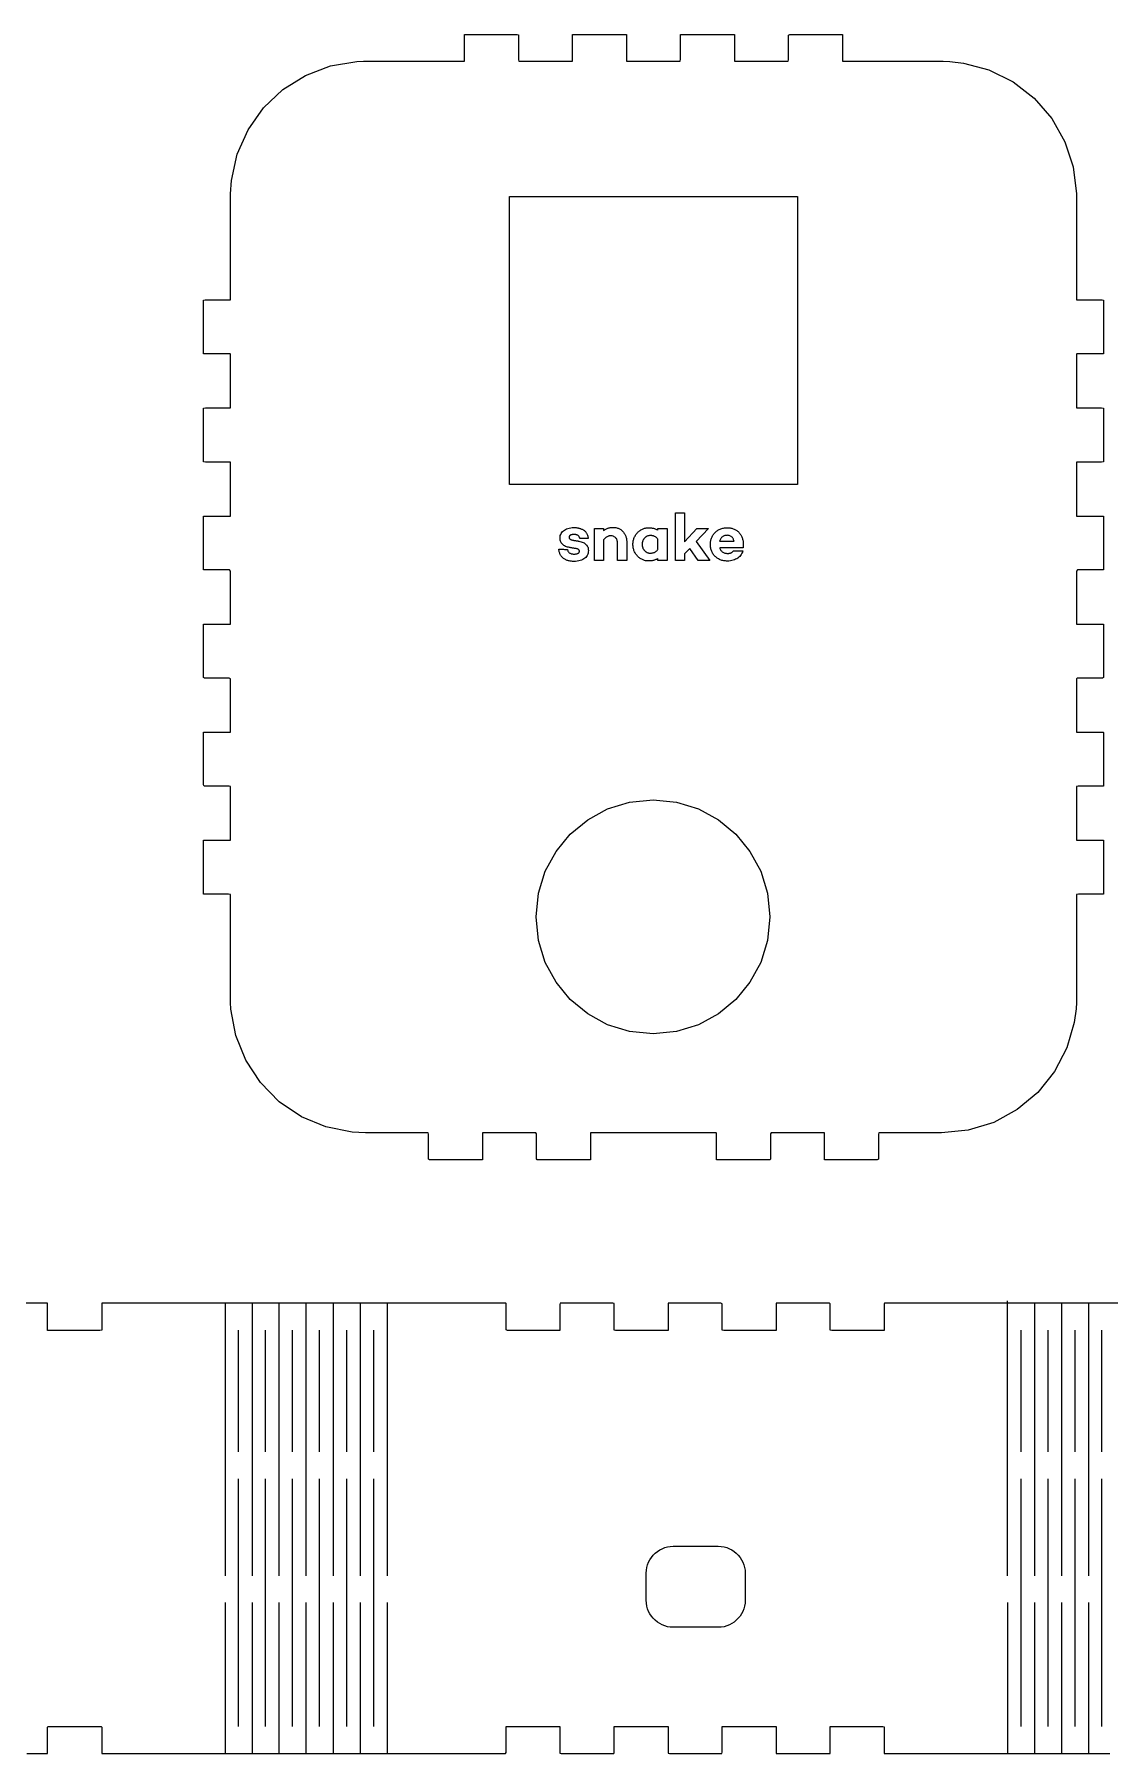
# Model space of a CAD drawing. Header units: inches. Extents: x -56 to 346, y -207 to -16.
# Drawn here: x 70.6 to 190.1, y -206.8 to -15.8 of the extents above; entities that cross this region are included whole.
import ezdxf

# ---------------------------------------------------------------- set-up
doc = ezdxf.new("R2010")
doc.units = ezdxf.units.IN
doc.header["$MEASUREMENT"] = 0
doc.layers.add('Capa 1', color=7, linetype='Continuous')

msp = doc.modelspace()

# ---------------------------------------------------------------- linework, layer by layer
at = {"layer": 'Capa 1', "color": 139, "lineweight": 18}
for points in [[(171.43, -137.83), (171.23, -137.83), (170.77, -137.83), (169.16, -137.83), (167.2, -137.83), (165.44, -137.83), (164.84, -137.83), (164.46, -137.83), (164.43, -137.97), (164.43, -138.58), (164.43, -139.38), (164.43, -140.19), (164.43, -140.74), (164.29, -140.82), (163.92, -140.82), (163.31, -140.82), (160.09, -140.82), (158.82, -140.82), (158.5, -140.82), (158.41, -140.82), (158.41, -140.45), (158.41, -139.73), (158.41, -138.17), (158.41, -137.83), (158.33, -137.83), (157.98, -137.83), (156.66, -137.83), (154.99, -137.83), (153.46, -137.83), (152.89, -137.83), (152.51, -137.83), (152.42, -137.94), (152.42, -138.49), (152.42, -140.1), (152.42, -140.71), (152.37, -140.82), (152.02, -140.82), (151.47, -140.82), (149.95, -140.82), (148.28, -140.82), (146.92, -140.82), (146.55, -140.82), (146.43, -140.82), (146.43, -140.51), (146.43, -138.98), (146.43, -138.23), (146.43, -137.86), (146.38, -137.83), (146, -137.83), (145.4, -137.83), (144.59, -137.83), (140.82, -137.83), (140.1, -137.83), (139.61, -137.83), (139.23, -137.83), (138.77, -137.83), (138.05, -137.83), (136.21, -137.83), (134.28, -137.83), (133.47, -137.83), (132.84, -137.83), (132.47, -137.83), (132.41, -137.83), (132.41, -138.23), (132.41, -139.81), (132.41, -140.51), (132.41, -140.82), (132.29, -140.82), (131.92, -140.82), (130.59, -140.82), (128.92, -140.82), (127.4, -140.82), (126.82, -140.82), (126.51, -140.82), (126.42, -140.71), (126.42, -140.13), (126.42, -139.3), (126.42, -138.49), (126.42, -137.94), (126.33, -137.83), (125.99, -137.83), (125.41, -137.83), (122.19, -137.83), (120.89, -137.83), (120.52, -137.83), (120.43, -137.83), (120.43, -138.17), (120.43, -138.86), (120.43, -140.45), (120.43, -140.82), (120.34, -140.82), (120.03, -140.82), (118.76, -140.82), (117.12, -140.82), (115.53, -140.82), (114.93, -140.82), (114.55, -140.82), (114.41, -140.74), (114.41, -140.22), (114.41, -138.58), (114.41, -137.97), (114.38, -137.83), (114.01, -137.83), (113.4, -137.83), (111.65, -137.83), (109.69, -137.83), (108.1, -137.83), (107.61, -137.83), (107.41, -137.83), (105.94, -137.74), (103.03, -137.16), (100.3, -136.04), (97.82, -134.37), (95.75, -132.24), (94.11, -129.76), (93.01, -127), (92.47, -124.09), (92.44, -123.34), (92.44, -122.96), (92.41, -122.79), (92.41, -122.33), (92.41, -121.41), (92.41, -120.14), (92.41, -118.64), (92.41, -115.42), (92.41, -113.92), (92.41, -112.68), (92.41, -111.76), (92.41, -111.36), (92.21, -111.33), (91.54, -111.33), (89.93, -111.33), (89.47, -111.33), (89.41, -111.33), (89.41, -111.12), (89.41, -110.66), (89.41, -110), (89.41, -108.39), (89.41, -106.78), (89.41, -106.08), (89.41, -105.59), (89.41, -105.33), (89.44, -105.33), (89.9, -105.33), (91.49, -105.33), (92.15, -105.33), (92.41, -105.33), (92.41, -105.16), (92.41, -104.73), (92.41, -103.32), (92.41, -101.65), (92.41, -100.15), (92.41, -99.63), (92.41, -99.37), (92.26, -99.31), (91.63, -99.31), (90.82, -99.31), (90.02, -99.31), (89.5, -99.31), (89.41, -99.17), (89.41, -98.77), (89.41, -98.16), (89.41, -94.94), (89.41, -93.7), (89.41, -93.38), (89.44, -93.32), (89.82, -93.32), (90.56, -93.32), (92.09, -93.32), (92.41, -93.32), (92.41, -93.21), (92.41, -92.83), (92.41, -91.51), (92.41, -89.84), (92.41, -88.31), (92.41, -87.74), (92.41, -87.39), (92.29, -87.33), (91.72, -87.33), (90.1, -87.33), (89.53, -87.33), (89.41, -87.25), (89.41, -86.9), (89.41, -86.32), (89.41, -84.77), (89.41, -83.1), (89.41, -81.8), (89.41, -81.43), (89.41, -81.34), (89.76, -81.34), (91.31, -81.34), (92.03, -81.34), (92.41, -81.34), (92.41, -81.25), (92.41, -80.94), (92.41, -79.7), (92.41, -76.44), (92.41, -75.87), (92.41, -75.46), (92.32, -75.32), (91.8, -75.32), (91, -75.32), (90.19, -75.32), (89.59, -75.32), (89.41, -75.29), (89.41, -75), (89.41, -74.46), (89.41, -72.99), (89.41, -71.29), (89.41, -69.91), (89.41, -69.5), (89.41, -69.33), (89.7, -69.33), (90.36, -69.33), (91.98, -69.33), (92.41, -69.33), (92.41, -69.3), (92.41, -69.04), (92.41, -68.52), (92.41, -67.86), (92.41, -66.22), (92.41, -64.61), (92.41, -63.97), (92.41, -63.54), (92.41, -63.34), (92.38, -63.34), (91.89, -63.34), (90.28, -63.34), (89.64, -63.34), (89.41, -63.31), (89.41, -63.08), (89.41, -62.62), (89.41, -61.15), (89.41, -59.48), (89.41, -58.04), (89.41, -57.58), (89.41, -57.35), (89.64, -57.32), (90.28, -57.32), (91.11, -57.32), (91.89, -57.32), (92.38, -57.32), (92.41, -57.32), (92.41, -57.12), (92.41, -56.66), (92.41, -56.02), (92.41, -52.77), (92.41, -52.1), (92.41, -51.61), (92.41, -51.36), (92.38, -51.33), (91.95, -51.33), (91.2, -51.33), (89.7, -51.33), (89.41, -51.33), (89.41, -51.15), (89.41, -50.72), (89.41, -49.34), (89.41, -47.67), (89.41, -46.17), (89.41, -45.65), (89.41, -45.36), (89.59, -45.33), (90.19, -45.33), (91.8, -45.33), (92.35, -45.33), (92.41, -45.33), (92.41, -45.08), (92.41, -44.3), (92.41, -43.15), (92.41, -40.12), (92.41, -36.95), (92.41, -35.6), (92.41, -34.53), (92.41, -33.93), (92.41, -33.84), (92.44, -33.53), (92.52, -32.06), (93.16, -29.15), (94.37, -26.44), (96.09, -23.99), (98.22, -21.97), (100.76, -20.39), (103.55, -19.32), (106.46, -18.86), (107.21, -18.83), (107.44, -18.83), (107.56, -18.83), (108.22, -18.83), (109.23, -18.83), (110.55, -18.83), (112.05, -18.83), (115.13, -18.83), (116.45, -18.83), (117.55, -18.83), (118.24, -18.83), (118.41, -18.83), (118.41, -18.49), (118.41, -17.8), (118.41, -16.21), (118.41, -15.84), (118.47, -15.84), (118.79, -15.84), (120.05, -15.84), (121.7, -15.84), (123.28, -15.84), (123.88, -15.84), (124.29, -15.84), (124.43, -15.9), (124.43, -16.44), (124.43, -18.06), (124.43, -18.66), (124.46, -18.83), (124.75, -18.83), (125.27, -18.83), (126.76, -18.83), (128.44, -18.83), (129.82, -18.83), (130.25, -18.83), (130.42, -18.83), (130.42, -18.58), (130.42, -17.05), (130.42, -16.3), (130.42, -15.87), (130.45, -15.84), (130.71, -15.84), (131.2, -15.84), (131.86, -15.84), (135.12, -15.84), (135.75, -15.84), (136.21, -15.84), (136.41, -15.84), (136.41, -15.87), (136.41, -16.36), (136.41, -17.14), (136.41, -17.97), (136.41, -18.6), (136.44, -18.83), (136.67, -18.83), (137.13, -18.83), (138.57, -18.83), (140.24, -18.83), (141.71, -18.83), (142.17, -18.83), (142.4, -18.83), (142.43, -18.6), (142.43, -17.97), (142.43, -16.36), (142.43, -15.87), (142.43, -15.84), (142.63, -15.84), (143.06, -15.84), (143.7, -15.84), (145.31, -15.84), (146.95, -15.84), (147.64, -15.84), (148.13, -15.84), (148.39, -15.84), (148.42, -15.87), (148.42, -16.27), (148.42, -17.88), (148.42, -18.55), (148.42, -18.83), (148.59, -18.83), (149, -18.83), (150.38, -18.83), (152.08, -18.83), (153.55, -18.83), (154.09, -18.83), (154.38, -18.83), (154.41, -18.66), (154.41, -18.06), (154.41, -17.25), (154.41, -16.44), (154.41, -15.93), (154.56, -15.84), (154.96, -15.84), (155.56, -15.84), (158.79, -15.84), (160.03, -15.84), (160.37, -15.84), (160.43, -15.84), (160.43, -16.21), (160.43, -16.93), (160.43, -18.49), (160.43, -18.83), (160.6, -18.83), (161.29, -18.83), (162.36, -18.83), (163.69, -18.83), (166.77, -18.83), (168.26, -18.83), (169.59, -18.83), (170.63, -18.83), (171.26, -18.83), (171.4, -18.83), (171.6, -18.83), (172.35, -18.86), (173.85, -19.04), (176.7, -19.79), (179.38, -21.11), (181.71, -22.92), (183.67, -25.17), (185.14, -27.76), (186.06, -30.56), (186.41, -33.53), (186.41, -33.84), (186.41, -33.93), (186.41, -34.53), (186.41, -35.57), (186.41, -36.9), (186.41, -40.09), (186.41, -43.12), (186.41, -44.27), (186.41, -45.05), (186.41, -45.33), (186.49, -45.33), (187.01, -45.33), (187.82, -45.33), (188.65, -45.33), (189.26, -45.33), (189.43, -45.36), (189.43, -45.65), (189.43, -46.17), (189.43, -47.64), (189.43, -49.34), (189.43, -50.72), (189.43, -51.15), (189.43, -51.33), (189.17, -51.33), (188.48, -51.33), (186.9, -51.33), (186.47, -51.33), (186.41, -51.36), (186.41, -51.61), (186.41, -52.1), (186.41, -52.77), (186.41, -54.41), (186.41, -56.02), (186.41, -56.66), (186.41, -57.12), (186.41, -57.32), (186.47, -57.32), (186.95, -57.32), (188.54, -57.32), (189.2, -57.32), (189.43, -57.35), (189.43, -57.55), (189.43, -58.04), (189.43, -59.45), (189.43, -61.15), (189.43, -62.59), (189.43, -63.08), (189.43, -63.31), (189.2, -63.34), (188.57, -63.34), (187.73, -63.34), (186.95, -63.34), (186.47, -63.34), (186.41, -63.34), (186.41, -63.51), (186.41, -63.97), (186.41, -64.61), (186.41, -67.83), (186.41, -68.52), (186.41, -69.04), (186.41, -69.3), (186.44, -69.33), (186.87, -69.33), (187.62, -69.33), (189.14, -69.33), (189.43, -69.33), (189.43, -69.47), (189.43, -69.91), (189.43, -71.29), (189.43, -72.96), (189.43, -74.46), (189.43, -74.97), (189.43, -75.29), (189.26, -75.32), (188.65, -75.32), (187.04, -75.32), (186.52, -75.32), (186.41, -75.46), (186.41, -75.84), (186.41, -76.44), (186.41, -78), (186.41, -79.67), (186.41, -80.94), (186.41, -81.25), (186.44, -81.34), (186.81, -81.34), (188.37, -81.34), (189.09, -81.34), (189.43, -81.34), (189.43, -81.43), (189.43, -81.8), (189.43, -83.1), (189.43, -86.3), (189.43, -86.87), (189.43, -87.25), (189.32, -87.33), (188.74, -87.33), (187.93, -87.33), (187.13, -87.33), (186.55, -87.33), (186.41, -87.39), (186.41, -87.74), (186.41, -88.28), (186.41, -89.81), (186.41, -91.48), (186.41, -92.83), (186.41, -93.21), (186.41, -93.32), (186.72, -93.32), (187.44, -93.32), (189.03, -93.32), (189.4, -93.32), (189.43, -93.38), (189.43, -93.7), (189.43, -94.91), (189.43, -96.58), (189.43, -98.16), (189.43, -98.77), (189.43, -99.17), (189.43, -99.31), (189.34, -99.31), (188.83, -99.31), (187.21, -99.31), (186.61, -99.31), (186.41, -99.37), (186.41, -99.63), (186.41, -100.15), (186.41, -101.62), (186.41, -103.32), (186.41, -104.7), (186.41, -105.13), (186.41, -105.33), (186.67, -105.33), (187.36, -105.33), (188.19, -105.33), (188.94, -105.33), (189.37, -105.33), (189.43, -105.33), (189.43, -105.59), (189.43, -106.08), (189.43, -106.75), (189.43, -110), (189.43, -110.64), (189.43, -111.1), (189.43, -111.33), (189.37, -111.33), (188.91, -111.33), (188.14, -111.33), (187.3, -111.33), (186.64, -111.33), (186.41, -111.36), (186.41, -111.76), (186.41, -112.65), (186.41, -113.89), (186.41, -115.39), (186.41, -118.61), (186.41, -120.11), (186.41, -121.38), (186.41, -122.33), (186.41, -122.79), (186.41, -122.96), (186.41, -123.34), (186.38, -124.06), (186.18, -125.56), (185.34, -128.38), (183.99, -131.03), (182.12, -133.33), (179.84, -135.23), (177.22, -136.67), (174.37, -137.54), (171.43, -137.83)], [(72.07, -156.74), (66.19, -156.74)], [(78.12, -156.74), (78.12, -156.8), (78.12, -157.12), (78.12, -159.48), (78.12, -159.74), (77.91, -159.77), (77.11, -159.77), (75.93, -159.77), (73.39, -159.77), (72.47, -159.77), (72.21, -159.77), (72.1, -159.77), (72.1, -159.57), (72.1, -159.11), (72.1, -157.84), (72.1, -157.26), (72.1, -156.86), (72.07, -156.74)], [(123.01, -156.74), (78.12, -156.74)], [(129.06, -156.74), (129.03, -156.89), (129.03, -157.32), (129.03, -158.62), (129.03, -159.19), (129.03, -159.62), (129.03, -159.77), (128.57, -159.77), (127.59, -159.77), (126.33, -159.77), (125, -159.77), (123.88, -159.77), (123.19, -159.77), (123.04, -159.71), (123.04, -159.42), (123.04, -158.88), (123.04, -157.58), (123.04, -157.06), (123.04, -156.77), (123.01, -156.74)], [(134.91, -156.74), (129.06, -156.74)], [(141.07, -156.74), (141.04, -156.89), (141.04, -157.32), (141.04, -157.9), (141.04, -159.16), (141.04, -159.62), (141.04, -159.77), (140.61, -159.77), (139.66, -159.77), (137.07, -159.77), (135.94, -159.77), (135.2, -159.77), (135.05, -159.74), (135.05, -159.42), (135.05, -158.24), (135.05, -157.09), (135.05, -156.77), (134.91, -156.74)], [(146.92, -156.74), (141.07, -156.74)], [(153.05, -156.74), (153.05, -156.86), (153.05, -157.29), (153.05, -158.53), (153.05, -159.6), (153.05, -159.77), (152.65, -159.77), (151.73, -159.77), (150.46, -159.77), (147.98, -159.77), (147.23, -159.77), (147.06, -159.74), (147.06, -159.45), (147.06, -158.93), (147.06, -157.64), (147.06, -157.09), (147.06, -156.8), (146.92, -156.74)], [(158.96, -156.74), (153.05, -156.74)], [(165.09, -156.74), (165.06, -156.86), (165.06, -157.26), (165.06, -157.84), (165.06, -159.11), (165.06, -159.57), (165.06, -159.77), (164.95, -159.77), (164.69, -159.77), (163.76, -159.77), (161.2, -159.77), (160.05, -159.77), (159.24, -159.77), (159.04, -159.74), (159.04, -159.48), (159.04, -157.12), (159.04, -156.8), (158.96, -156.74)], [(209.99, -156.74), (165.09, -156.74)], [(69.79, -206.77), (71, -206.77), (71.84, -206.77), (72.07, -206.77), (72.1, -206.74), (72.1, -206.51), (72.1, -205.39), (72.1, -204.18), (72.1, -203.83), (72.18, -203.74), (72.79, -203.74), (73.88, -203.74), (76.47, -203.74), (77.51, -203.74), (78.06, -203.74), (78.12, -203.83), (78.12, -204.23), (78.12, -205.47), (78.12, -206.57), (78.12, -206.77), (78.26, -206.77), (78.72, -206.77), (79.47, -206.77), (80.45, -206.77), (82.78, -206.77), (85.32, -206.77), (87.59, -206.77), (88.51, -206.77), (89.18, -206.77), (89.55, -206.77), (89.66, -206.77), (90.3, -206.77), (91.51, -206.77), (93.21, -206.77), (95.28, -206.77), (100.03, -206.77), (104.96, -206.77), (107.17, -206.77), (109.1, -206.77), (110.63, -206.77), (111.67, -206.77), (111.93, -206.77), (112.04, -206.77), (112.21, -206.77), (112.68, -206.77), (113.4, -206.77), (115.41, -206.77), (117.8, -206.77), (120.16, -206.77), (121.17, -206.77), (122.03, -206.77), (122.67, -206.77), (122.99, -206.77), (123.04, -206.65), (123.04, -206.25), (123.04, -205.67), (123.04, -204.38), (123.04, -203.94), (123.04, -203.74), (123.13, -203.74), (123.42, -203.74), (124.31, -203.74), (126.87, -203.74), (128.05, -203.74), (128.86, -203.74), (129.03, -203.77), (129.03, -204.03), (129.03, -206.39), (129.03, -206.71), (129.15, -206.77), (129.84, -206.77), (130.93, -206.77), (133.53, -206.77), (134.53, -206.77), (135.02, -206.77), (135.05, -206.65), (135.05, -206.22), (135.05, -204.98), (135.05, -203.92), (135.05, -203.74), (135.46, -203.74), (136.38, -203.74), (137.62, -203.74), (140.12, -203.74), (140.87, -203.74), (141.04, -203.77), (141.04, -204.06), (141.04, -204.58), (141.04, -205.87), (141.04, -206.42), (141.04, -206.71), (141.19, -206.77), (141.88, -206.77), (143, -206.77), (144.33, -206.77), (145.59, -206.77), (146.57, -206.77), (147.03, -206.77), (147.06, -206.62), (147.06, -206.19), (147.06, -205.62), (147.06, -204.32), (147.06, -203.89), (147.06, -203.74), (147.46, -203.74), (148.44, -203.74), (151.01, -203.74), (152.16, -203.74), (152.91, -203.74), (153.05, -203.77), (153.05, -204.09), (153.05, -205.24), (153.05, -206.42), (153.05, -206.74), (153.2, -206.77), (153.94, -206.77), (155.07, -206.77), (157.66, -206.77), (158.61, -206.77), (159.04, -206.77), (159.04, -206.62), (159.04, -206.16), (159.04, -204.9), (159.04, -204.29), (159.04, -203.89), (159.07, -203.74), (159.53, -203.74), (160.51, -203.74), (161.78, -203.74), (163.07, -203.74), (164.23, -203.74), (164.92, -203.74), (165.06, -203.8), (165.06, -204.09), (165.06, -204.64), (165.06, -205.93), (165.06, -206.45), (165.06, -206.74), (165.06, -206.77), (165.38, -206.77), (165.95, -206.77), (166.76, -206.77), (168.89, -206.77), (171.31, -206.77), (173.61, -206.77), (174.56, -206.77), (175.31, -206.77), (175.83, -206.77), (176.03, -206.77), (176.09, -206.77), (176.32, -206.77), (177.24, -206.77), (178.71, -206.77), (180.58, -206.77), (182.77, -206.77), (185.16, -206.77), (190.14, -206.77)]]:
    msp.add_lwpolyline(points, dxfattribs=at)
at = {"layer": 'Capa 1', "color": 93, "lineweight": 18}
for points in [[(123.42, -33.84), (155.42, -33.84), (155.42, -65.84), (123.42, -65.84), (123.42, -33.84)], [(126.38, -113.84), (126.64, -111.21), (127.39, -108.77), (128.6, -106.58), (130.18, -104.65), (132.11, -103.06), (134.3, -101.85), (136.75, -101.1), (139.37, -100.85), (141.99, -101.1), (144.44, -101.85), (146.63, -103.06), (148.56, -104.65), (150.14, -106.58), (151.35, -108.77), (152.1, -111.21), (152.36, -113.84), (152.1, -116.46), (151.35, -118.91), (150.14, -121.09), (148.56, -123.02), (146.63, -124.61), (144.44, -125.82), (141.99, -126.57), (139.37, -126.83), (136.75, -126.57), (134.3, -125.82), (132.11, -124.61), (130.18, -123.02), (128.6, -121.09), (127.39, -118.91), (126.64, -116.46), (126.38, -113.84)], [(178.77, -187.01), (178.77, -156.5)], [(91.82, -156.74), (91.82, -187.01)], [(94.82, -156.74), (94.82, -187.01)], [(97.81, -156.74), (97.81, -187.01)], [(100.81, -156.74), (100.81, -187.01)], [(103.83, -156.74), (103.83, -187.01)], [(106.83, -156.74), (106.83, -187.01)], [(109.82, -156.74), (109.82, -187.01)], [(181.76, -156.74), (181.76, -187.01)], [(184.76, -156.74), (184.76, -187.01)], [(187.75, -156.74), (187.75, -187.01)], [(93.32, -173.27), (93.32, -159.74)], [(96.32, -173.27), (96.32, -159.74)], [(99.31, -173.27), (99.31, -159.74)], [(102.31, -173.27), (102.31, -159.74)], [(105.33, -173.27), (105.33, -159.74)], [(108.33, -173.27), (108.33, -159.74)], [(180.27, -173.27), (180.27, -159.74)], [(183.26, -173.27), (183.26, -159.74)], [(186.26, -173.27), (186.26, -159.74)], [(189.25, -173.27), (189.25, -159.74)], [(93.32, -203.74), (93.32, -176.27)], [(96.32, -203.74), (96.32, -176.27)], [(99.31, -203.74), (99.31, -176.27)], [(102.31, -203.74), (102.31, -176.27)], [(105.33, -203.74), (105.33, -176.27)], [(108.33, -203.74), (108.33, -176.27)], [(180.27, -203.74), (180.27, -176.27)], [(183.26, -203.74), (183.26, -176.27)], [(186.26, -203.74), (186.26, -176.27)], [(189.25, -203.74), (189.25, -176.27)], [(146.62, -192.74), (146.55, -192.74), (146.37, -192.74), (146.1, -192.74), (145.74, -192.74), (145.32, -192.74), (144.86, -192.74), (144.37, -192.74), (143.87, -192.74), (143.38, -192.74), (142.91, -192.74), (142.49, -192.74), (142.14, -192.74), (141.86, -192.74), (141.68, -192.74), (141.62, -192.74), (141.29, -192.72), (140.98, -192.67), (140.67, -192.58), (140.38, -192.47), (140.11, -192.33), (139.85, -192.16), (139.61, -191.96), (139.39, -191.74), (139.2, -191.51), (139.03, -191.25), (138.88, -190.97), (138.77, -190.68), (138.69, -190.38), (138.63, -190.06), (138.62, -189.74), (138.62, -189.7), (138.62, -189.59), (138.62, -189.43), (138.62, -189.21), (138.62, -188.96), (138.62, -188.68), (138.62, -188.39), (138.62, -188.09), (138.62, -187.79), (138.62, -187.51), (138.62, -187.26), (138.62, -187.05), (138.62, -186.88), (138.62, -186.78), (138.62, -186.74), (138.63, -186.41), (138.69, -186.1), (138.77, -185.79), (138.88, -185.5), (139.03, -185.23), (139.2, -184.97), (139.39, -184.73), (139.61, -184.51), (139.85, -184.32), (140.11, -184.15), (140.38, -184.01), (140.67, -183.89), (140.98, -183.81), (141.29, -183.75), (141.62, -183.74), (141.68, -183.74), (141.86, -183.74), (142.14, -183.74), (142.49, -183.74), (142.91, -183.74), (143.38, -183.74), (143.87, -183.74), (144.37, -183.74), (144.86, -183.74), (145.32, -183.74), (145.74, -183.74), (146.1, -183.74), (146.37, -183.74), (146.55, -183.74), (146.62, -183.74), (146.94, -183.75), (147.26, -183.81), (147.56, -183.89), (147.85, -184.01), (148.13, -184.15), (148.39, -184.32), (148.62, -184.51), (148.84, -184.73), (149.04, -184.97), (149.21, -185.23), (149.35, -185.5), (149.46, -185.79), (149.55, -186.1), (149.6, -186.41), (149.62, -186.74), (149.62, -186.78), (149.62, -186.88), (149.62, -187.05), (149.62, -187.26), (149.62, -187.51), (149.62, -187.79), (149.62, -188.09), (149.62, -188.39), (149.62, -188.68), (149.62, -188.96), (149.62, -189.21), (149.62, -189.43), (149.62, -189.59), (149.62, -189.7), (149.62, -189.74), (149.6, -190.06), (149.55, -190.38), (149.46, -190.68), (149.35, -190.97), (149.21, -191.25), (149.04, -191.51), (148.84, -191.74), (148.62, -191.96), (148.39, -192.16), (148.13, -192.33), (147.85, -192.47), (147.56, -192.58), (147.26, -192.67), (146.94, -192.72), (146.62, -192.74)], [(91.82, -190), (91.82, -206.77)], [(94.82, -190), (94.82, -206.77)], [(97.81, -190), (97.81, -206.77)], [(100.81, -190), (100.81, -206.77)], [(103.83, -190), (103.83, -206.77)], [(106.83, -190), (106.83, -206.77)], [(109.82, -190), (109.82, -206.77)], [(178.77, -190), (178.77, -206.77)], [(181.76, -190), (181.76, -206.77)], [(184.76, -190), (184.76, -206.77)], [(187.75, -190), (187.75, -206.77)]]:
    msp.add_lwpolyline(points, dxfattribs=at)
at = {"layer": 'Capa 1', "color": 12, "lineweight": 18}
for points in [[(129.85, -73.03), (129.87, -73.1), (129.89, -73.16), (129.91, -73.22), (129.94, -73.27), (129.97, -73.32), (130.01, -73.36), (130.06, -73.4), (130.11, -73.44), (130.16, -73.47), (130.22, -73.5), (130.29, -73.52), (130.36, -73.53), (130.43, -73.54), (130.51, -73.55), (130.6, -73.55), (130.66, -73.55), (130.73, -73.55), (130.79, -73.54), (130.85, -73.53), (130.91, -73.52), (130.96, -73.5), (131.01, -73.48), (131.05, -73.46), (131.09, -73.44), (131.12, -73.41), (131.15, -73.38), (131.17, -73.35), (131.18, -73.32), (131.19, -73.29), (131.2, -73.25), (131.19, -73.22), (131.19, -73.19), (131.18, -73.16), (131.17, -73.14), (131.16, -73.11), (131.14, -73.09), (131.12, -73.07), (131.09, -73.05), (131.07, -73.03), (131.04, -73.01), (131, -73), (130.97, -72.98), (130.93, -72.97), (130.89, -72.96), (130.84, -72.95), (130.83, -72.95), (130.8, -72.95), (130.76, -72.94), (130.71, -72.93), (130.64, -72.92), (130.57, -72.91), (130.5, -72.9), (130.42, -72.89), (130.35, -72.87), (130.28, -72.86), (130.22, -72.85), (130.16, -72.84), (130.12, -72.83), (130.09, -72.83), (130.08, -72.83), (129.96, -72.8), (129.85, -72.77), (129.74, -72.74), (129.64, -72.7), (129.54, -72.65), (129.45, -72.59), (129.37, -72.53), (129.3, -72.46), (129.23, -72.38), (129.17, -72.3), (129.13, -72.21), (129.09, -72.11), (129.06, -72.01), (129.05, -71.9), (129.04, -71.78), (129.05, -71.64), (129.07, -71.5), (129.11, -71.38), (129.17, -71.26), (129.23, -71.15), (129.32, -71.05), (129.41, -70.96), (129.52, -70.88), (129.64, -70.81), (129.77, -70.75), (129.91, -70.7), (130.06, -70.66), (130.22, -70.63), (130.39, -70.61), (130.57, -70.61), (130.64, -70.61), (130.71, -70.61), (130.78, -70.61), (130.84, -70.62), (130.91, -70.63), (130.97, -70.64), (131.04, -70.65), (131.1, -70.67), (131.17, -70.68), (131.23, -70.7), (131.3, -70.73), (131.36, -70.75), (131.43, -70.78), (131.49, -70.8), (131.56, -70.84), (131.62, -70.87), (131.69, -70.91), (131.75, -70.95), (131.8, -71), (131.86, -71.06), (131.91, -71.11), (131.95, -71.18), (131.99, -71.24), (132.03, -71.31), (132.07, -71.39), (132.1, -71.46), (132.12, -71.55), (132.14, -71.63), (132.16, -71.72), (132.17, -71.81), (132.15, -71.81), (132.12, -71.81), (132.07, -71.81), (132, -71.81), (131.92, -71.82), (131.83, -71.82), (131.74, -71.82), (131.65, -71.82), (131.56, -71.82), (131.47, -71.82), (131.39, -71.82), (131.32, -71.82), (131.27, -71.82), (131.24, -71.82), (131.22, -71.82), (131.22, -71.76), (131.2, -71.71), (131.18, -71.66), (131.16, -71.61), (131.13, -71.57), (131.09, -71.53), (131.05, -71.5), (131, -71.47), (130.95, -71.45), (130.9, -71.42), (130.84, -71.41), (130.78, -71.39), (130.71, -71.38), (130.64, -71.38), (130.57, -71.38), (130.51, -71.38), (130.45, -71.38), (130.39, -71.39), (130.34, -71.4), (130.29, -71.42), (130.24, -71.43), (130.2, -71.45), (130.17, -71.47), (130.14, -71.5), (130.11, -71.52), (130.09, -71.55), (130.07, -71.58), (130.06, -71.61), (130.05, -71.65), (130.05, -71.68), (130.05, -71.71), (130.05, -71.75), (130.06, -71.78), (130.08, -71.81), (130.09, -71.83), (130.11, -71.86), (130.14, -71.88), (130.17, -71.91), (130.2, -71.93), (130.23, -71.95), (130.27, -71.96), (130.32, -71.98), (130.36, -71.99), (130.41, -72), (130.47, -72.01), (130.48, -72.01), (130.5, -72.02), (130.54, -72.02), (130.58, -72.03), (130.64, -72.04), (130.7, -72.05), (130.76, -72.06), (130.82, -72.07), (130.89, -72.08), (130.95, -72.09), (131, -72.1), (131.05, -72.11), (131.08, -72.11), (131.11, -72.12), (131.11, -72.12), (131.25, -72.14), (131.38, -72.18), (131.5, -72.22), (131.61, -72.26), (131.71, -72.31), (131.8, -72.37), (131.88, -72.44), (131.95, -72.51), (132.02, -72.58), (132.07, -72.66), (132.11, -72.75), (132.15, -72.85), (132.17, -72.95), (132.18, -73.05), (132.19, -73.16), (132.18, -73.31), (132.15, -73.45), (132.11, -73.58), (132.06, -73.7), (131.98, -73.82), (131.9, -73.92), (131.8, -74.01), (131.69, -74.09), (131.56, -74.16), (131.42, -74.22), (131.28, -74.27), (131.12, -74.31), (130.95, -74.34), (130.77, -74.36), (130.59, -74.36), (130.5, -74.36), (130.41, -74.36), (130.32, -74.35), (130.24, -74.34), (130.15, -74.33), (130.07, -74.31), (129.99, -74.29), (129.92, -74.27), (129.84, -74.25), (129.77, -74.22), (129.7, -74.19), (129.63, -74.16), (129.56, -74.12), (129.5, -74.08), (129.43, -74.04), (129.37, -74), (129.32, -73.95), (129.26, -73.9), (129.21, -73.84), (129.17, -73.79), (129.13, -73.72), (129.09, -73.66), (129.05, -73.59), (129.02, -73.52), (129, -73.45), (128.97, -73.37), (128.95, -73.29), (128.94, -73.2), (128.92, -73.11), (128.91, -73.02), (128.93, -73.02), (128.96, -73.02), (129.01, -73.02), (129.08, -73.02), (129.16, -73.02), (129.24, -73.02), (129.34, -73.02), (129.43, -73.02), (129.52, -73.03), (129.61, -73.03), (129.69, -73.03), (129.76, -73.03), (129.81, -73.03), (129.84, -73.03), (129.85, -73.03)], [(136.03, -71.06), (136.08, -71.12), (136.13, -71.19), (136.18, -71.26), (136.22, -71.33), (136.27, -71.4), (136.3, -71.48), (136.33, -71.56), (136.36, -71.64), (136.39, -71.73), (136.41, -71.82), (136.42, -71.91), (136.44, -72), (136.45, -72.1), (136.45, -72.2), (136.46, -72.3), (136.46, -72.33), (136.46, -72.4), (136.46, -72.51), (136.46, -72.64), (136.46, -72.81), (136.46, -72.99), (136.46, -73.18), (136.46, -73.37), (136.46, -73.56), (136.46, -73.75), (136.46, -73.91), (136.46, -74.05), (136.46, -74.16), (136.46, -74.23), (136.46, -74.25), (136.44, -74.25), (136.41, -74.25), (136.35, -74.25), (136.27, -74.25), (136.19, -74.25), (136.09, -74.25), (135.99, -74.25), (135.89, -74.25), (135.79, -74.25), (135.69, -74.25), (135.61, -74.25), (135.53, -74.25), (135.48, -74.25), (135.44, -74.25), (135.43, -74.25), (135.43, -74.23), (135.43, -74.16), (135.43, -74.06), (135.43, -73.92), (135.43, -73.77), (135.43, -73.6), (135.43, -73.41), (135.43, -73.23), (135.43, -73.05), (135.43, -72.87), (135.43, -72.72), (135.43, -72.58), (135.43, -72.48), (135.43, -72.42), (135.43, -72.39), (135.42, -72.28), (135.41, -72.18), (135.39, -72.09), (135.37, -72), (135.33, -71.92), (135.3, -71.84), (135.25, -71.78), (135.2, -71.72), (135.14, -71.67), (135.07, -71.62), (135, -71.59), (134.93, -71.56), (134.84, -71.54), (134.76, -71.53), (134.66, -71.52), (134.61, -71.53), (134.55, -71.53), (134.5, -71.54), (134.45, -71.56), (134.39, -71.57), (134.34, -71.6), (134.29, -71.62), (134.24, -71.65), (134.19, -71.68), (134.13, -71.72), (134.08, -71.76), (134.03, -71.81), (133.98, -71.86), (133.93, -71.91), (133.88, -71.97), (133.88, -72), (133.88, -72.08), (133.88, -72.21), (133.88, -72.37), (133.88, -72.56), (133.88, -72.77), (133.88, -73), (133.88, -73.22), (133.88, -73.45), (133.88, -73.66), (133.88, -73.85), (133.88, -74.01), (133.88, -74.14), (133.88, -74.22), (133.88, -74.25), (133.87, -74.25), (133.83, -74.25), (133.78, -74.25), (133.7, -74.25), (133.62, -74.25), (133.52, -74.25), (133.42, -74.25), (133.32, -74.25), (133.22, -74.25), (133.12, -74.25), (133.04, -74.25), (132.96, -74.25), (132.91, -74.25), (132.87, -74.25), (132.86, -74.25), (132.86, -74.21), (132.86, -74.08), (132.86, -73.88), (132.86, -73.63), (132.86, -73.33), (132.86, -73), (132.86, -72.65), (132.86, -72.3), (132.86, -71.95), (132.86, -71.62), (132.86, -71.32), (132.86, -71.07), (132.86, -70.88), (132.86, -70.75), (132.86, -70.7), (132.87, -70.7), (132.91, -70.7), (132.96, -70.7), (133.04, -70.7), (133.12, -70.7), (133.22, -70.7), (133.32, -70.7), (133.42, -70.7), (133.52, -70.7), (133.62, -70.7), (133.7, -70.7), (133.78, -70.7), (133.83, -70.7), (133.87, -70.7), (133.88, -70.7), (133.88, -70.71), (133.88, -70.71), (133.88, -70.73), (133.88, -70.75), (133.88, -70.77), (133.88, -70.79), (133.88, -70.82), (133.88, -70.84), (133.88, -70.87), (133.88, -70.89), (133.88, -70.91), (133.88, -70.93), (133.88, -70.94), (133.88, -70.95), (133.88, -70.95), (133.95, -70.91), (134.01, -70.86), (134.07, -70.82), (134.14, -70.79), (134.2, -70.75), (134.27, -70.72), (134.33, -70.69), (134.4, -70.67), (134.47, -70.65), (134.54, -70.63), (134.61, -70.62), (134.68, -70.61), (134.75, -70.6), (134.83, -70.59), (134.9, -70.59), (134.99, -70.59), (135.08, -70.6), (135.17, -70.61), (135.25, -70.62), (135.34, -70.64), (135.42, -70.67), (135.49, -70.69), (135.57, -70.72), (135.64, -70.76), (135.71, -70.8), (135.78, -70.84), (135.85, -70.89), (135.91, -70.94), (135.97, -71), (136.03, -71.06)], [(140.94, -74.25), (140.93, -74.25), (140.89, -74.25), (140.84, -74.25), (140.76, -74.25), (140.68, -74.25), (140.58, -74.25), (140.48, -74.25), (140.38, -74.25), (140.28, -74.25), (140.18, -74.25), (140.1, -74.25), (140.02, -74.25), (139.96, -74.25), (139.93, -74.25), (139.91, -74.25), (139.91, -74.25), (139.91, -74.24), (139.91, -74.23), (139.91, -74.21), (139.91, -74.2), (139.91, -74.18), (139.91, -74.16), (139.91, -74.14), (139.91, -74.12), (139.91, -74.1), (139.91, -74.08), (139.91, -74.06), (139.91, -74.05), (139.91, -74.05), (139.91, -74.04), (139.86, -74.08), (139.8, -74.11), (139.74, -74.14), (139.67, -74.17), (139.61, -74.2), (139.54, -74.22), (139.48, -74.24), (139.41, -74.26), (139.34, -74.28), (139.27, -74.29), (139.2, -74.3), (139.13, -74.31), (139.06, -74.32), (138.98, -74.32), (138.91, -74.32), (138.81, -74.32), (138.72, -74.31), (138.62, -74.3), (138.53, -74.29), (138.44, -74.27), (138.36, -74.24), (138.27, -74.21), (138.19, -74.17), (138.11, -74.13), (138.03, -74.09), (137.95, -74.04), (137.87, -73.98), (137.8, -73.92), (137.73, -73.86), (137.66, -73.79), (137.59, -73.72), (137.53, -73.64), (137.47, -73.56), (137.41, -73.49), (137.37, -73.4), (137.32, -73.32), (137.28, -73.23), (137.25, -73.15), (137.22, -73.06), (137.19, -72.97), (137.17, -72.87), (137.16, -72.78), (137.15, -72.68), (137.14, -72.58), (137.14, -72.48), (137.14, -72.38), (137.15, -72.28), (137.16, -72.18), (137.17, -72.08), (137.19, -71.99), (137.22, -71.9), (137.25, -71.81), (137.28, -71.72), (137.32, -71.63), (137.37, -71.55), (137.41, -71.47), (137.47, -71.39), (137.53, -71.32), (137.59, -71.24), (137.66, -71.17), (137.73, -71.1), (137.8, -71.03), (137.87, -70.97), (137.95, -70.92), (138.03, -70.87), (138.11, -70.82), (138.19, -70.78), (138.27, -70.75), (138.36, -70.71), (138.44, -70.69), (138.53, -70.67), (138.62, -70.65), (138.72, -70.64), (138.81, -70.63), (138.91, -70.63), (138.98, -70.63), (139.06, -70.63), (139.13, -70.64), (139.2, -70.65), (139.27, -70.66), (139.34, -70.67), (139.41, -70.69), (139.48, -70.71), (139.54, -70.73), (139.61, -70.75), (139.67, -70.78), (139.74, -70.81), (139.8, -70.84), (139.86, -70.87), (139.91, -70.91), (139.91, -70.91), (139.91, -70.9), (139.91, -70.89), (139.91, -70.87), (139.91, -70.86), (139.91, -70.84), (139.91, -70.82), (139.91, -70.8), (139.91, -70.78), (139.91, -70.76), (139.91, -70.74), (139.91, -70.72), (139.91, -70.71), (139.91, -70.71), (139.91, -70.7), (139.93, -70.7), (139.96, -70.7), (140.02, -70.7), (140.1, -70.7), (140.18, -70.7), (140.28, -70.7), (140.38, -70.7), (140.48, -70.7), (140.58, -70.7), (140.68, -70.7), (140.76, -70.7), (140.84, -70.7), (140.89, -70.7), (140.93, -70.7), (140.94, -70.7), (140.94, -70.75), (140.94, -70.88), (140.94, -71.07), (140.94, -71.32), (140.94, -71.62), (140.94, -71.95), (140.94, -72.3), (140.94, -72.65), (140.94, -73), (140.94, -73.33), (140.94, -73.63), (140.94, -73.88), (140.94, -74.08), (140.94, -74.21), (140.94, -74.25)], [(143.45, -72.92), (142.88, -73.52), (142.88, -74.25), (141.85, -74.25), (141.85, -68.99), (142.88, -68.99), (142.88, -72.18), (144.25, -70.7), (145.53, -70.7), (144.15, -72.17), (145.69, -74.25), (144.39, -74.25), (143.45, -72.92)], [(149.37, -72.85), (149.33, -72.85), (149.24, -72.85), (149.1, -72.85), (148.91, -72.85), (148.7, -72.85), (148.46, -72.85), (148.2, -72.85), (147.95, -72.85), (147.69, -72.85), (147.45, -72.85), (147.24, -72.85), (147.05, -72.85), (146.91, -72.85), (146.82, -72.85), (146.78, -72.85), (146.81, -72.93), (146.84, -73.01), (146.88, -73.08), (146.92, -73.14), (146.97, -73.2), (147.02, -73.25), (147.07, -73.3), (147.13, -73.34), (147.19, -73.38), (147.26, -73.41), (147.33, -73.44), (147.41, -73.46), (147.49, -73.47), (147.58, -73.48), (147.67, -73.48), (147.73, -73.48), (147.78, -73.48), (147.83, -73.47), (147.88, -73.46), (147.93, -73.45), (147.98, -73.44), (148.02, -73.42), (148.06, -73.4), (148.1, -73.38), (148.13, -73.36), (148.16, -73.34), (148.19, -73.31), (148.22, -73.28), (148.25, -73.25), (148.27, -73.21), (148.28, -73.21), (148.32, -73.21), (148.38, -73.21), (148.46, -73.21), (148.55, -73.21), (148.65, -73.21), (148.75, -73.21), (148.86, -73.21), (148.97, -73.21), (149.07, -73.21), (149.16, -73.21), (149.23, -73.21), (149.29, -73.21), (149.33, -73.21), (149.35, -73.21), (149.3, -73.35), (149.25, -73.47), (149.18, -73.59), (149.1, -73.7), (149.01, -73.81), (148.91, -73.9), (148.8, -73.99), (148.68, -74.07), (148.55, -74.13), (148.42, -74.19), (148.28, -74.24), (148.13, -74.28), (147.97, -74.31), (147.81, -74.33), (147.65, -74.33), (147.54, -74.33), (147.43, -74.32), (147.32, -74.31), (147.22, -74.29), (147.12, -74.27), (147.02, -74.25), (146.93, -74.22), (146.84, -74.18), (146.75, -74.14), (146.66, -74.1), (146.58, -74.05), (146.5, -73.99), (146.42, -73.94), (146.34, -73.87), (146.27, -73.81), (146.2, -73.74), (146.14, -73.66), (146.08, -73.59), (146.03, -73.51), (145.98, -73.43), (145.94, -73.34), (145.9, -73.26), (145.86, -73.17), (145.83, -73.08), (145.8, -72.98), (145.78, -72.89), (145.77, -72.79), (145.76, -72.69), (145.75, -72.59), (145.75, -72.48), (145.75, -72.37), (145.75, -72.27), (145.77, -72.17), (145.78, -72.07), (145.8, -71.97), (145.83, -71.88), (145.86, -71.79), (145.89, -71.7), (145.93, -71.62), (145.97, -71.53), (146.02, -71.45), (146.08, -71.37), (146.13, -71.3), (146.2, -71.23), (146.26, -71.15), (146.34, -71.09), (146.41, -71.02), (146.49, -70.97), (146.57, -70.91), (146.65, -70.86), (146.73, -70.82), (146.82, -70.78), (146.91, -70.74), (147.01, -70.71), (147.11, -70.69), (147.21, -70.67), (147.31, -70.65), (147.41, -70.64), (147.52, -70.63), (147.63, -70.63), (147.73, -70.63), (147.83, -70.64), (147.93, -70.65), (148.02, -70.66), (148.11, -70.68), (148.2, -70.71), (148.28, -70.74), (148.37, -70.77), (148.45, -70.81), (148.53, -70.85), (148.6, -70.89), (148.68, -70.95), (148.75, -71), (148.82, -71.06), (148.89, -71.12), (148.95, -71.19), (149.01, -71.26), (149.07, -71.34), (149.12, -71.41), (149.16, -71.49), (149.21, -71.57), (149.25, -71.65), (149.28, -71.74), (149.31, -71.82), (149.33, -71.91), (149.35, -72.01), (149.37, -72.1), (149.38, -72.2), (149.39, -72.3), (149.39, -72.41), (149.39, -72.45), (149.39, -72.48), (149.39, -72.52), (149.39, -72.55), (149.39, -72.59), (149.39, -72.62), (149.38, -72.65), (149.38, -72.68), (149.38, -72.71), (149.38, -72.74), (149.38, -72.76), (149.38, -72.79), (149.37, -72.81), (149.37, -72.83), (149.37, -72.85)], [(139.91, -73.04), (139.91, -73.03), (139.91, -72.99), (139.91, -72.93), (139.91, -72.84), (139.91, -72.75), (139.91, -72.64), (139.91, -72.53), (139.91, -72.42), (139.91, -72.31), (139.91, -72.2), (139.91, -72.11), (139.91, -72.03), (139.91, -71.96), (139.91, -71.92), (139.91, -71.91), (139.87, -71.86), (139.83, -71.81), (139.79, -71.76), (139.74, -71.72), (139.69, -71.68), (139.64, -71.65), (139.58, -71.61), (139.53, -71.59), (139.47, -71.56), (139.41, -71.54), (139.35, -71.52), (139.28, -71.51), (139.22, -71.5), (139.15, -71.5), (139.08, -71.5), (139.03, -71.5), (138.97, -71.5), (138.92, -71.51), (138.87, -71.52), (138.83, -71.53), (138.78, -71.54), (138.73, -71.56), (138.69, -71.58), (138.65, -71.6), (138.61, -71.62), (138.57, -71.65), (138.53, -71.68), (138.49, -71.71), (138.45, -71.75), (138.42, -71.78), (138.39, -71.82), (138.36, -71.86), (138.33, -71.9), (138.3, -71.95), (138.28, -71.99), (138.25, -72.03), (138.23, -72.08), (138.22, -72.12), (138.2, -72.17), (138.19, -72.22), (138.18, -72.27), (138.17, -72.32), (138.16, -72.37), (138.16, -72.43), (138.16, -72.48), (138.16, -72.53), (138.16, -72.58), (138.17, -72.64), (138.18, -72.69), (138.19, -72.73), (138.2, -72.78), (138.22, -72.83), (138.23, -72.88), (138.25, -72.92), (138.28, -72.96), (138.3, -73.01), (138.33, -73.05), (138.36, -73.09), (138.39, -73.13), (138.42, -73.17), (138.45, -73.2), (138.49, -73.24), (138.53, -73.27), (138.57, -73.3), (138.61, -73.32), (138.65, -73.35), (138.69, -73.37), (138.73, -73.39), (138.78, -73.4), (138.83, -73.42), (138.87, -73.43), (138.92, -73.44), (138.97, -73.45), (139.03, -73.45), (139.08, -73.45), (139.15, -73.45), (139.21, -73.44), (139.28, -73.43), (139.34, -73.42), (139.4, -73.41), (139.46, -73.39), (139.52, -73.36), (139.58, -73.34), (139.63, -73.3), (139.68, -73.27), (139.73, -73.23), (139.78, -73.19), (139.83, -73.15), (139.87, -73.1), (139.91, -73.04)], [(146.77, -72.13), (146.79, -72.13), (146.85, -72.13), (146.93, -72.13), (147.05, -72.13), (147.18, -72.13), (147.33, -72.13), (147.49, -72.13), (147.65, -72.13), (147.8, -72.13), (147.95, -72.13), (148.09, -72.13), (148.2, -72.13), (148.29, -72.13), (148.35, -72.13), (148.37, -72.13), (148.35, -72.05), (148.33, -71.98), (148.31, -71.9), (148.27, -71.84), (148.24, -71.78), (148.2, -71.72), (148.15, -71.67), (148.1, -71.63), (148.04, -71.59), (147.98, -71.55), (147.91, -71.52), (147.84, -71.5), (147.77, -71.49), (147.69, -71.48), (147.6, -71.47), (147.52, -71.48), (147.44, -71.48), (147.36, -71.5), (147.28, -71.52), (147.21, -71.55), (147.15, -71.58), (147.09, -71.62), (147.03, -71.66), (146.98, -71.71), (146.94, -71.77), (146.89, -71.83), (146.85, -71.9), (146.82, -71.97), (146.79, -72.05), (146.77, -72.13)]]:
    msp.add_lwpolyline(points, dxfattribs=at)

doc.saveas('drawing.dxf')
